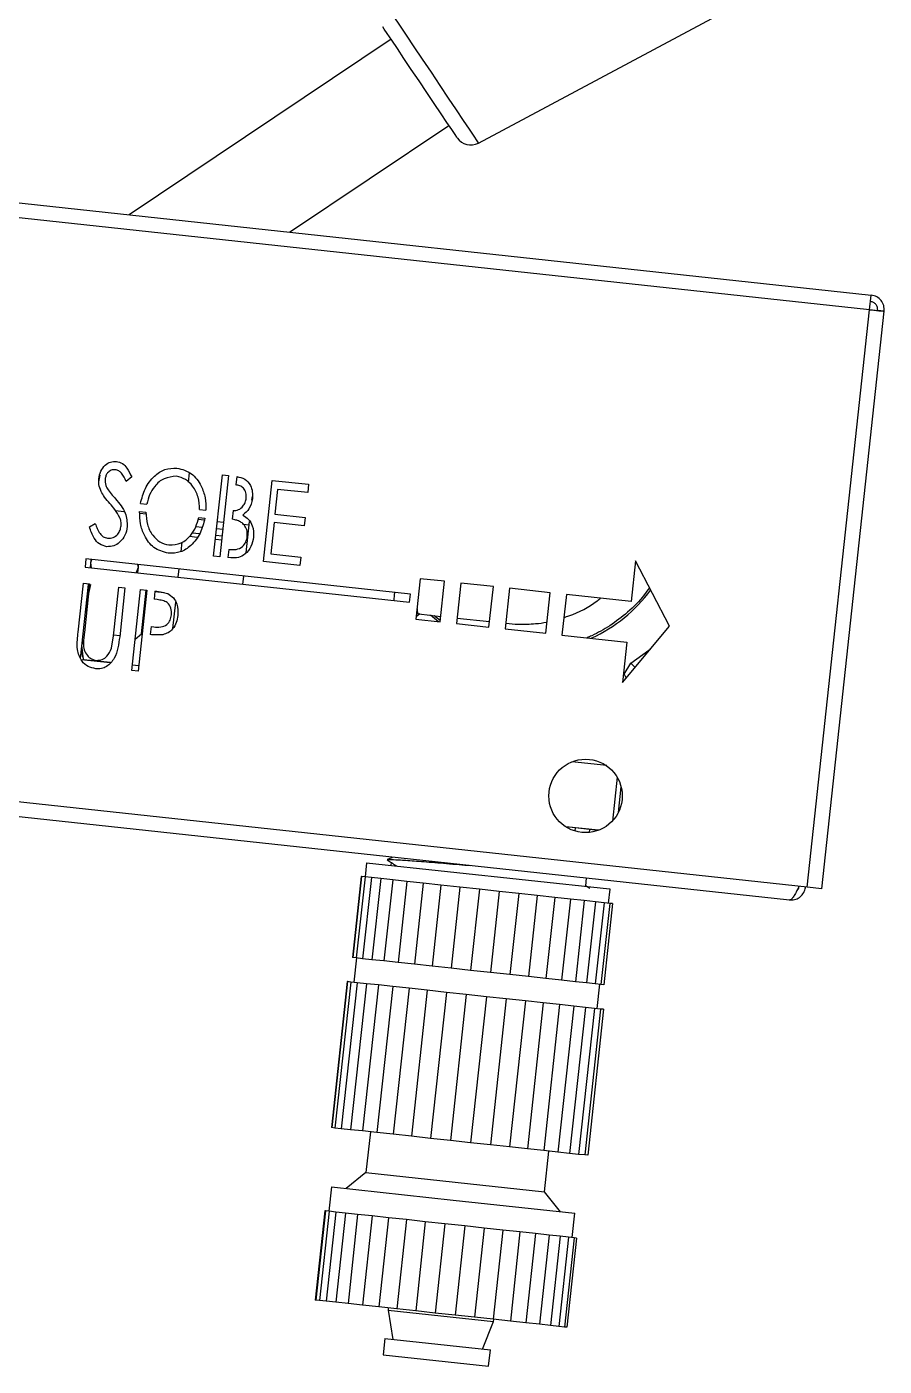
# Model space of a CAD drawing. Extents: x -14.2 to 52.3, y 3.7 to 90.9.
# Drawn here: x 28.6265 to 28.7316, y 38.4194 to 38.5836 of the extents above; entities that cross this region are included whole.
import ezdxf

# ---------------------------------------------------------------- set-up
doc = ezdxf.new("R2010")
doc.units = 0
doc.layers.add('limpo_PINI-PSG-PE-0102-LAZ-R00$0$PA_EQUI', color=1, linetype='Continuous')
doc.layers.add('XR_ARQT', color=7, linetype='Continuous')

# ---------------------------------------------------------------- blocks, each defined once
blk = doc.blocks.new('limpo_PINI-PSG-PE-0102-LAZ-R00$0$EQUIP TRANSF DW')
at = {"linetype": 'Continuous', "lineweight": 25}
for p, q in [((0.331, -0.07253), (0.331, -0.07453)), ((0.3375, -0.07253), (0.331, -0.07253)), ((0.344, -0.07253), (0.3375, -0.07253)), ((0.344, -0.07453), (0.344, -0.07253)), ((0.33196, -0.07453), (0.331, -0.07803)), ((0.3375, -0.07453), (0.331, -0.07453)), ((0.344, -0.07453), (0.3375, -0.07453)), ((0.344, -0.07803), (0.34304, -0.07453)), ((0.32199, -0.0893), (0.32199, -0.0783)), ((0.32199, -0.0783), (0.32229, -0.0783)), ((0.32229, -0.0893), (0.32229, -0.0783)), ((0.32229, -0.0783), (0.32296, -0.0783)), ((0.32296, -0.0893), (0.32296, -0.0783)), ((0.32296, -0.0783), (0.324, -0.0783)), ((0.324, -0.0893), (0.324, -0.0783)), ((0.324, -0.0783), (0.32536, -0.0783)), ((0.32536, -0.0893), (0.32536, -0.0783)), ((0.32536, -0.0783), (0.32703, -0.0783)), ((0.32703, -0.0893), (0.32703, -0.0783)), ((0.32703, -0.0783), (0.32895, -0.0783)), ((0.32895, -0.0893), (0.32895, -0.0783)), ((0.32895, -0.0783), (0.33108, -0.0783)), ((0.331, -0.07803), (0.331, -0.0783)), ((0.3375, -0.07803), (0.331, -0.07803)), ((0.33108, -0.0893), (0.33108, -0.0783)), ((0.33108, -0.0783), (0.33337, -0.0783)), ((0.33337, -0.0893), (0.33337, -0.0783)), ((0.33337, -0.0783), (0.33576, -0.0783)), ((0.33576, -0.0893), (0.33576, -0.0783)), ((0.33576, -0.0783), (0.3382, -0.0783)), ((0.344, -0.07803), (0.3375, -0.07803)), ((0.3382, -0.0893), (0.3382, -0.0783)), ((0.3382, -0.0783), (0.34062, -0.0783)), ((0.34062, -0.0893), (0.34062, -0.0783)), ((0.34062, -0.0783), (0.34296, -0.0783)), ((0.34296, -0.0893), (0.34296, -0.0783)), ((0.34296, -0.0783), (0.34516, -0.0783)), ((0.344, -0.0783), (0.344, -0.07803)), ((0.34516, -0.0893), (0.34516, -0.0783)), ((0.34516, -0.0783), (0.34718, -0.0783)), ((0.34718, -0.0893), (0.34718, -0.0783)), ((0.34718, -0.0783), (0.34896, -0.0783)), ((0.34896, -0.0893), (0.34896, -0.0783)), ((0.34896, -0.0783), (0.35046, -0.0783)), ((0.35046, -0.0893), (0.35046, -0.0783)), ((0.35046, -0.0783), (0.35164, -0.0783)), ((0.35164, -0.0893), (0.35164, -0.0783)), ((0.35164, -0.0783), (0.35247, -0.0783)), ((0.35247, -0.0893), (0.35247, -0.0783)), ((0.35247, -0.0783), (0.35293, -0.0783)), ((0.35293, -0.0893), (0.35293, -0.0783)), ((0.35293, -0.0783), (0.35301, -0.0783)), ((0.35301, -0.0893), (0.35301, -0.0783)), ((0.32199, -0.0893), (0.32229, -0.0893)), ((0.32229, -0.0893), (0.32296, -0.0893)), ((0.3225, -0.0893), (0.3225, -0.0923)), ((0.32296, -0.0893), (0.324, -0.0893)), ((0.324, -0.0893), (0.32536, -0.0893)), ((0.32536, -0.0893), (0.32703, -0.0893)), ((0.32703, -0.0893), (0.32895, -0.0893)), ((0.32895, -0.0893), (0.33108, -0.0893)), ((0.33108, -0.0893), (0.33337, -0.0893)), ((0.33337, -0.0893), (0.33576, -0.0893)), ((0.33576, -0.0893), (0.3382, -0.0893)), ((0.3382, -0.0893), (0.34062, -0.0893)), ((0.34062, -0.0893), (0.34296, -0.0893)), ((0.34296, -0.0893), (0.34516, -0.0893)), ((0.34516, -0.0893), (0.34718, -0.0893)), ((0.34718, -0.0893), (0.34896, -0.0893)), ((0.34896, -0.0893), (0.35046, -0.0893)), ((0.35046, -0.0893), (0.35164, -0.0893)), ((0.35164, -0.0893), (0.35247, -0.0893)), ((0.35247, -0.0893), (0.35293, -0.0893)), ((0.3525, -0.0923), (0.3525, -0.0893)), ((0.35293, -0.0893), (0.35301, -0.0893)), ((0.3375, -0.0923), (0.3225, -0.0923)), ((0.32428, -0.0923), (0.3265, -0.09453)), ((0.3525, -0.0923), (0.3375, -0.0923)), ((0.3485, -0.09453), (0.35072, -0.0923)), ((0.3265, -0.09453), (0.3265, -0.09953)), ((0.3375, -0.09453), (0.3265, -0.09453)), ((0.3485, -0.09453), (0.3375, -0.09453)), ((0.3485, -0.09953), (0.3485, -0.09453)), ((0.32171, -0.11753), (0.32171, -0.09953)), ((0.32171, -0.09953), (0.32208, -0.09953)), ((0.32208, -0.11753), (0.32208, -0.09953)), ((0.32208, -0.09953), (0.32283, -0.09953)), ((0.32283, -0.11753), (0.32283, -0.09953)), ((0.32283, -0.09953), (0.32394, -0.09953)), ((0.32394, -0.11753), (0.32394, -0.09953)), ((0.32394, -0.09953), (0.32538, -0.09953)), ((0.32538, -0.11753), (0.32538, -0.09953)), ((0.32538, -0.09953), (0.32713, -0.09953)), ((0.32713, -0.11753), (0.32713, -0.09953)), ((0.32713, -0.09953), (0.32913, -0.09953)), ((0.32913, -0.11753), (0.32913, -0.09953)), ((0.32913, -0.09953), (0.33133, -0.09953)), ((0.33133, -0.11753), (0.33133, -0.09953)), ((0.33133, -0.09953), (0.33369, -0.09953)), ((0.33369, -0.11753), (0.33369, -0.09953)), ((0.33369, -0.09953), (0.33614, -0.09953)), ((0.33614, -0.11753), (0.33614, -0.09953)), ((0.33614, -0.09953), (0.33862, -0.09953)), ((0.33862, -0.11753), (0.33862, -0.09953)), ((0.33862, -0.09953), (0.34108, -0.09953)), ((0.34108, -0.11753), (0.34108, -0.09953)), ((0.34108, -0.09953), (0.34345, -0.09953)), ((0.34345, -0.11753), (0.34345, -0.09953)), ((0.34345, -0.09953), (0.34567, -0.09953)), ((0.34567, -0.11753), (0.34567, -0.09953)), ((0.34567, -0.09953), (0.34769, -0.09953)), ((0.34769, -0.11753), (0.34769, -0.09953)), ((0.34769, -0.09953), (0.34946, -0.09953)), ((0.34946, -0.11753), (0.34946, -0.09953)), ((0.34946, -0.09953), (0.35094, -0.09953)), ((0.35094, -0.11753), (0.35094, -0.09953)), ((0.35094, -0.09953), (0.35208, -0.09953)), ((0.35208, -0.11753), (0.35208, -0.09953)), ((0.35208, -0.09953), (0.35287, -0.09953)), ((0.35287, -0.11753), (0.35287, -0.09953)), ((0.35287, -0.09953), (0.35327, -0.09953)), ((0.35327, -0.11753), (0.35327, -0.09953)), ((0.35327, -0.09953), (0.35329, -0.09953)), ((0.35329, -0.11753), (0.35329, -0.09953)), ((0.32171, -0.11753), (0.32208, -0.11753)), ((0.32208, -0.11753), (0.32283, -0.11753)), ((0.3225, -0.11753), (0.3225, -0.12053)), ((0.32283, -0.11753), (0.32394, -0.11753)), ((0.32394, -0.11753), (0.32538, -0.11753)), ((0.32538, -0.11753), (0.32713, -0.11753)), ((0.32713, -0.11753), (0.32913, -0.11753)), ((0.32913, -0.11753), (0.33133, -0.11753)), ((0.33133, -0.11753), (0.33369, -0.11753)), ((0.33369, -0.11753), (0.33614, -0.11753)), ((0.33614, -0.11753), (0.33862, -0.11753)), ((0.33862, -0.11753), (0.34108, -0.11753)), ((0.34108, -0.11753), (0.34345, -0.11753)), ((0.34345, -0.11753), (0.34567, -0.11753)), ((0.34567, -0.11753), (0.34769, -0.11753)), ((0.34769, -0.11753), (0.34946, -0.11753)), ((0.34946, -0.11753), (0.35094, -0.11753)), ((0.35094, -0.11753), (0.35208, -0.11753)), ((0.35208, -0.11753), (0.35287, -0.11753)), ((0.3525, -0.12053), (0.3525, -0.11753)), ((0.35287, -0.11753), (0.35327, -0.11753)), ((0.35327, -0.11753), (0.35329, -0.11753)), ((0.32201, -0.13053), (0.32201, -0.12053)), ((0.32201, -0.12053), (0.32234, -0.12053)), ((0.32234, -0.13053), (0.32234, -0.12053)), ((0.32234, -0.12053), (0.32305, -0.12053)), ((0.32305, -0.13053), (0.32305, -0.12053)), ((0.32305, -0.12053), (0.32411, -0.12053)), ((0.32411, -0.13053), (0.32411, -0.12053)), ((0.32411, -0.12053), (0.3255, -0.12053)), ((0.3255, -0.13053), (0.3255, -0.12053)), ((0.3255, -0.12053), (0.32719, -0.12053)), ((0.32719, -0.13053), (0.32719, -0.12053)), ((0.32719, -0.12053), (0.32913, -0.12053)), ((0.32913, -0.13053), (0.32913, -0.12053)), ((0.32913, -0.12053), (0.33127, -0.12053)), ((0.33127, -0.13053), (0.33127, -0.12053)), ((0.33127, -0.12053), (0.33357, -0.12053)), ((0.33357, -0.13053), (0.33357, -0.12053)), ((0.33357, -0.12053), (0.33597, -0.12053)), ((0.33597, -0.13053), (0.33597, -0.12053)), ((0.33597, -0.12053), (0.33841, -0.12053)), ((0.33841, -0.13053), (0.33841, -0.12053)), ((0.33841, -0.12053), (0.34082, -0.12053)), ((0.34082, -0.13053), (0.34082, -0.12053)), ((0.34082, -0.12053), (0.34315, -0.12053)), ((0.34315, -0.13053), (0.34315, -0.12053)), ((0.34315, -0.12053), (0.34534, -0.12053)), ((0.34534, -0.13053), (0.34534, -0.12053)), ((0.34534, -0.12053), (0.34734, -0.12053)), ((0.34734, -0.13053), (0.34734, -0.12053)), ((0.34734, -0.12053), (0.3491, -0.12053)), ((0.3491, -0.13053), (0.3491, -0.12053)), ((0.3491, -0.12053), (0.35057, -0.12053)), ((0.35057, -0.13053), (0.35057, -0.12053)), ((0.35057, -0.12053), (0.35172, -0.12053)), ((0.35172, -0.13053), (0.35172, -0.12053)), ((0.35172, -0.12053), (0.35251, -0.12053)), ((0.35251, -0.13053), (0.35251, -0.12053)), ((0.35251, -0.12053), (0.35294, -0.12053)), ((0.35294, -0.13053), (0.35294, -0.12053)), ((0.35294, -0.12053), (0.35299, -0.12053)), ((0.35299, -0.13053), (0.35299, -0.12053)), ((0.32201, -0.13053), (0.32234, -0.13053)), ((0.32234, -0.13053), (0.32305, -0.13053)), ((0.3225, -0.13053), (0.3225, -0.13228)), ((0.32305, -0.13053), (0.32411, -0.13053)), ((0.32411, -0.13053), (0.3255, -0.13053)), ((0.3255, -0.13053), (0.32719, -0.13053)), ((0.32719, -0.13053), (0.32913, -0.13053)), ((0.32913, -0.13053), (0.33127, -0.13053)), ((0.33127, -0.13053), (0.33357, -0.13053)), ((0.33357, -0.13053), (0.33597, -0.13053)), ((0.33597, -0.13053), (0.33841, -0.13053)), ((0.33841, -0.13053), (0.34082, -0.13053)), ((0.34082, -0.13053), (0.34315, -0.13053)), ((0.34315, -0.13053), (0.34534, -0.13053)), ((0.34534, -0.13053), (0.34734, -0.13053)), ((0.34734, -0.13053), (0.3491, -0.13053)), ((0.3491, -0.13053), (0.35057, -0.13053)), ((0.35057, -0.13053), (0.35172, -0.13053)), ((0.35172, -0.13053), (0.35251, -0.13053)), ((0.3525, -0.13228), (0.3525, -0.13053)), ((0.35251, -0.13053), (0.35294, -0.13053)), ((0.35294, -0.13053), (0.35299, -0.13053)), ((0.32257, -0.13228), (0.3225, -0.13228)), ((0.3525, -0.13228), (0.32257, -0.13228)), ((0.32497, -0.13206), (0.32551, -0.13235)), ((0.3255, -0.13233), (0.3255, -0.1333)), ((0.3495, -0.13263), (0.3495, -0.13228)), ((0.35003, -0.13291), (0.3495, -0.13263)), ((0.3495, -0.13321), (0.35004, -0.13292)), ((0.3005, -0.1333), (0.5289, -0.1333)), ((0.3495, -0.1333), (0.3495, -0.13321)), ((0.2967, -0.1351), (0.2967, -0.2063)), ((0.2967, -0.1351), (0.2985, -0.1351)), ((0.2985, -0.1351), (0.2985, -0.2063)), ((0.2985, -0.1351), (0.3947, -0.1351)), ((0.3947, -0.1351), (0.4347, -0.1351)), ((0.32469, -0.13928), (0.32871, -0.13928)), ((0.32471, -0.13927), (0.3258, -0.13927)), ((0.3258, -0.13927), (0.3258, -0.13889)), ((0.3258, -0.13927), (0.32756, -0.13927)), ((0.32756, -0.13927), (0.32756, -0.13889)), ((0.32756, -0.13927), (0.32869, -0.13927)), ((0.32311, -0.14602), (0.32311, -0.14059)), ((0.32249, -0.14173), (0.32249, -0.14488)), ((0.3245, -0.14728), (0.32881, -0.14728)), ((0.38288, -0.1526), (0.38365, -0.1526)), ((0.38288, -0.1626), (0.38288, -0.1526)), ((0.38365, -0.1526), (0.38365, -0.1626)), ((0.38365, -0.1533), (0.38288, -0.1533)), ((0.38967, -0.15333), (0.38637, -0.15333)), ((0.38995, -0.1533), (0.38639, -0.1533)), ((0.39005, -0.15424), (0.38967, -0.15333)), ((0.38967, -0.15333), (0.39005, -0.15503)), ((0.39005, -0.15339), (0.39005, -0.16253)), ((0.38642, -0.15506), (0.38634, -0.15661)), ((0.39005, -0.15503), (0.38992, -0.15564)), ((0.3237, -0.1576), (0.3187, -0.1651)), ((0.3237, -0.1626), (0.3237, -0.1576)), ((0.38188, -0.15823), (0.38188, -0.15722)), ((0.38365, -0.15649), (0.38295, -0.15719)), ((0.38295, -0.15719), (0.38295, -0.1626)), ((0.38557, -0.1626), (0.38557, -0.15656)), ((0.38634, -0.15673), (0.38557, -0.15673)), ((0.38634, -0.15661), (0.38634, -0.1626)), ((0.38993, -0.1626), (0.38993, -0.15661)), ((0.3907, -0.15656), (0.3907, -0.1626)), ((0.32361, -0.15865), (0.32295, -0.16007)), ((0.3237, -0.15864), (0.32361, -0.15865)), ((0.32367, -0.15764), (0.3237, -0.15764)), ((0.3792, -0.15827), (0.3792, -0.16151)), ((0.38188, -0.15823), (0.38154, -0.15822)), ((0.38993, -0.15907), (0.39005, -0.16014)), ((0.39005, -0.16014), (0.38979, -0.16253)), ((0.38188, -0.16253), (0.38074, -0.16253)), ((0.38148, -0.16158), (0.38188, -0.16158)), ((0.38188, -0.1626), (0.38188, -0.16158)), ((0.38295, -0.16253), (0.38288, -0.16253)), ((0.3317, -0.1626), (0.3237, -0.1626)), ((0.3317, -0.1676), (0.3317, -0.1626)), ((0.3337, -0.1626), (0.3337, -0.1676)), ((0.3387, -0.1626), (0.3337, -0.1626)), ((0.3387, -0.16328), (0.33863, -0.16328)), ((0.3387, -0.1676), (0.3387, -0.1626)), ((0.3407, -0.1626), (0.3407, -0.1676)), ((0.3447, -0.1626), (0.3407, -0.1626)), ((0.3447, -0.16328), (0.3407, -0.16328)), ((0.3447, -0.1676), (0.3447, -0.1626)), ((0.3467, -0.1626), (0.3467, -0.1676)), ((0.3497, -0.1626), (0.3467, -0.1626)), ((0.34942, -0.16328), (0.3467, -0.16328)), ((0.34692, -0.1626), (0.34797, -0.16328)), ((0.3497, -0.16293), (0.34929, -0.16336)), ((0.3497, -0.1676), (0.3497, -0.1626)), ((0.38365, -0.1626), (0.38288, -0.1626)), ((0.38634, -0.1626), (0.38557, -0.1626)), ((0.3907, -0.1626), (0.38993, -0.1626)), ((0.3187, -0.1651), (0.3237, -0.1726)), ((0.3507, -0.1646), (0.3507, -0.1656)), ((0.3907, -0.1646), (0.3507, -0.1646)), ((0.3507, -0.1656), (0.3907, -0.1656)), ((0.37125, -0.1646), (0.37125, -0.16553)), ((0.37925, -0.1656), (0.37925, -0.1646)), ((0.38425, -0.16525), (0.38439, -0.1646)), ((0.38425, -0.16525), (0.38425, -0.1646)), ((0.38433, -0.1656), (0.38425, -0.16525)), ((0.38425, -0.1656), (0.38425, -0.16525)), ((0.38991, -0.1646), (0.39005, -0.16525)), ((0.39005, -0.16525), (0.38997, -0.1656)), ((0.39005, -0.1646), (0.39005, -0.1656)), ((0.3907, -0.1656), (0.3907, -0.1646)), ((0.3237, -0.1726), (0.3237, -0.1676)), ((0.3237, -0.1676), (0.3317, -0.1676)), ((0.3337, -0.1676), (0.3387, -0.1676)), ((0.3407, -0.1676), (0.3447, -0.1676)), ((0.3467, -0.1676), (0.3497, -0.1676)), ((0.36455, -0.16865), (0.36455, -0.16763)), ((0.36455, -0.16763), (0.36903, -0.16763)), ((0.36826, -0.16865), (0.36455, -0.16865)), ((0.36826, -0.1725), (0.36826, -0.16865)), ((0.36903, -0.16763), (0.36903, -0.17763)), ((0.37125, -0.16846), (0.37125, -0.17233)), ((0.37307, -0.16763), (0.37342, -0.16763)), ((0.37342, -0.16865), (0.37342, -0.16763)), ((0.37442, -0.16763), (0.37519, -0.16763)), ((0.37442, -0.17763), (0.37442, -0.16763)), ((0.37519, -0.16763), (0.37519, -0.17763)), ((0.37925, -0.16889), (0.37925, -0.16774)), ((0.37149, -0.16973), (0.37125, -0.16973)), ((0.37519, -0.16973), (0.37442, -0.16973)), ((0.37442, -0.17015), (0.37519, -0.17015)), ((0.3772, -0.17015), (0.37812, -0.17015)), ((0.3784, -0.16973), (0.37746, -0.16973)), ((0.3907, -0.16956), (0.39004, -0.17006)), ((0.37143, -0.17102), (0.37125, -0.17102)), ((0.37125, -0.17187), (0.37196, -0.17187)), ((0.37342, -0.17343), (0.37342, -0.17236)), ((0.37519, -0.17102), (0.37442, -0.17102)), ((0.37442, -0.17187), (0.37519, -0.17187)), ((0.37751, -0.17213), (0.37674, -0.17213)), ((0.3768, -0.17187), (0.37756, -0.17187)), ((0.37773, -0.17102), (0.37698, -0.17102)), ((0.38475, -0.1719), (0.38397, -0.1719)), ((0.38479, -0.17208), (0.38401, -0.17209)), ((0.38776, -0.1719), (0.3867, -0.1719)), ((0.36455, -0.1725), (0.36826, -0.1725)), ((0.36455, -0.17353), (0.36455, -0.1725)), ((0.36826, -0.17353), (0.36455, -0.17353)), ((0.36826, -0.1766), (0.36826, -0.17353)), ((0.37751, -0.17313), (0.37674, -0.17313)), ((0.38479, -0.17308), (0.38401, -0.17309)), ((0.37125, -0.17494), (0.37125, -0.17542)), ((0.38621, -0.17619), (0.38684, -0.17558)), ((0.39017, -0.17518), (0.39007, -0.17601)), ((0.36455, -0.1766), (0.36826, -0.1766)), ((0.36455, -0.17763), (0.36455, -0.1766)), ((0.37342, -0.17762), (0.37342, -0.1766)), ((0.37925, -0.17745), (0.37925, -0.17631)), ((0.36903, -0.17763), (0.36455, -0.17763)), ((0.37519, -0.17763), (0.37442, -0.17763)), ((0.2967, -0.2063), (0.2975, -0.2063)), ((0.2967, -0.2063), (0.2967, -0.2063)), ((0.2985, -0.2063), (0.5309, -0.2063)), ((0.2985, -0.2063), (0.2985, -0.2081)), ((0.5309, -0.2081), (0.2985, -0.2081)), ((0.37022, -0.2081), (0.3522, -0.22322)), ((0.36036, -0.23295), (0.38998, -0.2081)), ((0.34836, -0.22145), (0.31249, -0.24591))]:
    blk.add_line(p, q, dxfattribs=at)
at = {"linetype": 'Continuous', "lineweight": 25, "flags": 128}
for points in [[(0.32361, -0.15865), (0.3235, -0.15849), (0.32339, -0.15833), (0.3233, -0.1582)], [(0.32295, -0.16007), (0.3209, -0.16189), (0.32072, -0.16207)], [(0.36145, -0.23705), (0.36144, -0.23704), (0.3613, -0.23687), (0.36092, -0.23642), (0.36033, -0.23571), (0.35954, -0.23477), (0.35858, -0.23363), (0.35749, -0.23233), (0.3563, -0.23092), (0.35507, -0.22945), (0.35383, -0.22797), (0.35263, -0.22653), (0.35151, -0.2252), (0.35051, -0.22401), (0.34967, -0.22301), (0.34902, -0.22224), (0.34859, -0.22172), (0.34838, -0.22147), (0.34836, -0.22145)], [(0.35102, -0.22182), (0.35106, -0.22187), (0.35132, -0.22217), (0.35179, -0.22274), (0.35246, -0.22353), (0.3533, -0.22453), (0.35426, -0.22568), (0.35532, -0.22694), (0.35642, -0.22825), (0.35751, -0.22955), (0.35855, -0.23079), (0.35948, -0.2319), (0.36028, -0.23286), (0.36091, -0.2336), (0.36133, -0.2341), (0.36153, -0.23434), (0.36155, -0.23436)]]:
    blk.add_lwpolyline(points, dxfattribs=at)
at = {"linetype": 'Continuous', "lineweight": 25}
blk.add_circle((0.3267, -0.1433), 0.0045, dxfattribs=at)
for centre, radius, start, end in [((0.3375, -0.17853), 0.0185, 120.6059, 149.9905), ((0.34949, -0.2231), 0.002, 40, 124.2894)]:
    blk.add_arc(centre, radius, start, end, dxfattribs=at)
for points, knots in [([(0.34998, -0.13292), (0.34994, -0.13294), (0.34986, -0.13298), (0.34871, -0.13305), (0.34682, -0.13313), (0.34426, -0.1332), (0.34184, -0.13326), (0.34029, -0.13329), (0.33982, -0.1333)], [0, 0, 0, 0, 0.155592, 0.347155, 0.536419, 0.727193, 0.917968, 1, 1, 1, 1]), ([(0.34949, -0.13262), (0.34939, -0.13257), (0.34918, -0.13246), (0.34896, -0.13234), (0.34883, -0.13228)], [0, 0, 0, 0, 0.434506, 1, 1, 1, 1]), ([(0.3005, -0.1333), (0.30029, -0.13333), (0.29986, -0.13337), (0.29929, -0.13372), (0.29889, -0.13422), (0.29872, -0.13472), (0.2987, -0.13502), (0.2987, -0.1351)], [0, 0, 0, 0, 0.227582, 0.455228, 0.682872, 0.910505, 1, 1, 1, 1]), ([(0.29972, -0.13451), (0.29967, -0.13457), (0.29953, -0.13474), (0.29951, -0.13496), (0.2995, -0.1351)], [0, 0, 0, 0, 0.351948, 1, 1, 1, 1]), ([(0.29951, -0.1351), (0.29958, -0.13489), (0.29973, -0.13446), (0.29996, -0.1339), (0.30019, -0.13349), (0.30037, -0.13332), (0.30047, -0.13331), (0.3005, -0.1333)], [0, 0, 0, 0, 0.227584, 0.45523, 0.682879, 0.910503, 1, 1, 1, 1]), ([(0.38557, -0.15656), (0.38558, -0.15611), (0.3856, -0.15519), (0.38586, -0.15383), (0.38656, -0.15287), (0.38737, -0.1524), (0.38783, -0.15236), (0.38806, -0.15235)], [0, 0, 0, 0, 0.250932, 0.501027, 0.750068, 0.874982, 1, 1, 1, 1]), ([(0.38806, -0.15235), (0.38839, -0.15238), (0.38905, -0.15245), (0.39006, -0.15316), (0.39037, -0.15396), (0.39056, -0.15446)], [0, 0, 0, 0, 0.280746, 0.561343, 1, 1, 1, 1]), ([(0.3881, -0.15337), (0.38786, -0.15341), (0.38738, -0.15349), (0.38672, -0.1541), (0.38653, -0.15469), (0.38642, -0.15506)], [0, 0, 0, 0, 0.2796136, 0.5600259, 1, 1, 1, 1]), ([(0.3899, -0.15528), (0.38986, -0.15501), (0.38978, -0.15447), (0.38933, -0.15384), (0.38873, -0.15346), (0.38831, -0.1534), (0.3881, -0.15337)], [0, 0, 0, 0, 0.28075, 0.559644, 0.780155, 1, 1, 1, 1]), ([(0.38993, -0.15661), (0.38993, -0.15636), (0.38993, -0.15592), (0.38991, -0.15548), (0.3899, -0.15528)], [0, 0, 0, 0, 0.560075, 1, 1, 1, 1]), ([(0.39056, -0.15446), (0.39061, -0.15485), (0.3907, -0.15555), (0.3907, -0.15625), (0.3907, -0.15656)], [0, 0, 0, 0, 0.559689, 1, 1, 1, 1]), ([(0.37878, -0.15992), (0.37879, -0.15962), (0.37882, -0.15902), (0.37915, -0.15824), (0.37968, -0.15765), (0.38012, -0.15747), (0.38033, -0.15738)], [0, 0, 0, 0, 0.2805214, 0.5601727, 0.7800384, 1, 1, 1, 1]), ([(0.38033, -0.15738), (0.38062, -0.15733), (0.38113, -0.15724), (0.38165, -0.15723), (0.38188, -0.15722)], [0, 0, 0, 0, 0.5595774, 1, 1, 1, 1]), ([(0.38154, -0.15822), (0.38126, -0.15822), (0.3807, -0.15823), (0.37996, -0.15859), (0.37961, -0.15926), (0.37957, -0.1597), (0.37955, -0.15992)], [0, 0, 0, 0, 0.281664, 0.558752, 0.7792, 1, 1, 1, 1]), ([(0.32295, -0.16007), (0.32295, -0.16007), (0.32288, -0.16002), (0.32272, -0.1599), (0.32252, -0.15973), (0.32241, -0.15965), (0.32236, -0.15961)], [0, 0, 0, 0, 0.0112368, 0.301529, 0.7077629, 1, 1, 1, 1]), ([(0.38029, -0.16245), (0.38003, -0.16232), (0.37949, -0.16206), (0.37888, -0.16115), (0.37882, -0.16039), (0.37878, -0.15992)], [0, 0, 0, 0, 0.279521, 0.5600558, 1, 1, 1, 1]), ([(0.37955, -0.15992), (0.37958, -0.16019), (0.37964, -0.16073), (0.38014, -0.16139), (0.38084, -0.16156), (0.38127, -0.16157), (0.38148, -0.16158)], [0, 0, 0, 0, 0.280155, 0.558473, 0.778533, 1, 1, 1, 1]), ([(0.38188, -0.1626), (0.38158, -0.1626), (0.38105, -0.1626), (0.38052, -0.1625), (0.38029, -0.16245)], [0, 0, 0, 0, 0.560454, 1, 1, 1, 1]), ([(0.32165, -0.16952), (0.32183, -0.16921), (0.32249, -0.16803), (0.32391, -0.16625), (0.3256, -0.16464), (0.327, -0.16359), (0.32787, -0.163), (0.32842, -0.1627), (0.3286, -0.1626)], [0, 0, 0, 0, 0.109933, 0.407927, 0.683235, 0.812461, 0.936001, 1, 1, 1, 1]), ([(0.33867, -0.1633), (0.33817, -0.1633), (0.33696, -0.1633), (0.33531, -0.16358), (0.33415, -0.16383), (0.33371, -0.16399), (0.3337, -0.16399)], [0, 0, 0, 0, 0.296916, 0.720124, 0.994764, 1, 1, 1, 1]), ([(0.3467, -0.16277), (0.34698, -0.16293), (0.34726, -0.16308), (0.3475, -0.16326), (0.34751, -0.16327)], [0, 0, 0, 0, 0.973156, 1, 1, 1, 1]), ([(0.3497, -0.16387), (0.34969, -0.16379), (0.34964, -0.1635), (0.34956, -0.16331), (0.34947, -0.1633), (0.34943, -0.1633)], [0, 0, 0, 0, 0.205437, 0.678417, 1, 1, 1, 1]), ([(0.3317, -0.16476), (0.3315, -0.16485), (0.3301, -0.16546), (0.32865, -0.16644), (0.3276, -0.16748), (0.32747, -0.1676)], [0, 0, 0, 0, 0.129671, 0.895175, 1, 1, 1, 1]), ([(0.35262, -0.1646), (0.35263, -0.16491), (0.35263, -0.16522), (0.35264, -0.16559), (0.35264, -0.1656)], [0, 0, 0, 0, 0.969256, 1, 1, 1, 1]), ([(0.37674, -0.17213), (0.37683, -0.1715), (0.37701, -0.17022), (0.37796, -0.16868), (0.37924, -0.16757), (0.38025, -0.16744), (0.38075, -0.16737)], [0, 0, 0, 0, 0.280534, 0.560715, 0.78062, 1, 1, 1, 1]), ([(0.38075, -0.16737), (0.38139, -0.16748), (0.38267, -0.16769), (0.38388, -0.16911), (0.3846, -0.17059), (0.38472, -0.17158), (0.38479, -0.17208)], [0, 0, 0, 0, 0.278181, 0.558098, 0.778966, 1, 1, 1, 1]), ([(0.38609, -0.17008), (0.38612, -0.16971), (0.38618, -0.16898), (0.38673, -0.16811), (0.38746, -0.16748), (0.38803, -0.16741), (0.38832, -0.16737)], [0, 0, 0, 0, 0.2803585, 0.5605125, 0.7804713, 1, 1, 1, 1]), ([(0.38832, -0.16737), (0.38864, -0.16742), (0.38929, -0.16752), (0.39015, -0.16835), (0.39049, -0.1691), (0.3907, -0.16956)], [0, 0, 0, 0, 0.278768, 0.558646, 1, 1, 1, 1]), ([(0.37057, -0.17047), (0.37061, -0.17007), (0.37067, -0.16928), (0.37127, -0.16831), (0.37213, -0.16771), (0.37276, -0.16765), (0.37307, -0.16763)], [0, 0, 0, 0, 0.280344, 0.560116, 0.77982, 1, 1, 1, 1]), ([(0.37342, -0.16865), (0.37312, -0.16866), (0.37253, -0.16866), (0.37179, -0.1691), (0.37141, -0.16978), (0.37136, -0.17024), (0.37134, -0.17047)], [0, 0, 0, 0, 0.281398, 0.558907, 0.77938, 1, 1, 1, 1]), ([(0.38078, -0.1684), (0.38027, -0.16848), (0.37926, -0.16866), (0.37825, -0.16975), (0.37769, -0.17094), (0.37757, -0.17173), (0.37751, -0.17213)], [0, 0, 0, 0, 0.278339, 0.55804, 0.778935, 1, 1, 1, 1]), ([(0.38401, -0.17209), (0.38393, -0.17159), (0.38377, -0.17059), (0.38299, -0.1694), (0.38197, -0.16855), (0.38118, -0.16845), (0.38078, -0.1684)], [0, 0, 0, 0, 0.2804869, 0.5606216, 0.7805701, 1, 1, 1, 1]), ([(0.38836, -0.1684), (0.38812, -0.16843), (0.38765, -0.16851), (0.38716, -0.16898), (0.3869, -0.16954), (0.38687, -0.16991), (0.38685, -0.17009)], [0, 0, 0, 0, 0.278954, 0.558506, 0.779234, 1, 1, 1, 1]), ([(0.39004, -0.17006), (0.38984, -0.16964), (0.38955, -0.16906), (0.38891, -0.16849), (0.38854, -0.16843), (0.38836, -0.1684)], [0, 0, 0, 0, 0.560363, 0.780763, 1, 1, 1, 1]), ([(0.37217, -0.17302), (0.3719, -0.17289), (0.37136, -0.17261), (0.37071, -0.17171), (0.37062, -0.17094), (0.37057, -0.17047)], [0, 0, 0, 0, 0.2807512, 0.5608263, 1, 1, 1, 1]), ([(0.37134, -0.17047), (0.37136, -0.17069), (0.37139, -0.17113), (0.37171, -0.17168), (0.37213, -0.17207), (0.37245, -0.17219), (0.37262, -0.17225)], [0, 0, 0, 0, 0.279995, 0.559797, 0.779823, 1, 1, 1, 1]), ([(0.38789, -0.1733), (0.38736, -0.1728), (0.38641, -0.17191), (0.38618, -0.17064), (0.38609, -0.17008)], [0, 0, 0, 0, 0.561536, 1, 1, 1, 1]), ([(0.38685, -0.17009), (0.38687, -0.17029), (0.3869, -0.17063), (0.38706, -0.17094), (0.38713, -0.17107)], [0, 0, 0, 0, 0.559461, 1, 1, 1, 1]), ([(0.37262, -0.17225), (0.37276, -0.17228), (0.37303, -0.17234), (0.3733, -0.17235), (0.37342, -0.17236)], [0, 0, 0, 0, 0.559695, 1, 1, 1, 1]), ([(0.38713, -0.17107), (0.38736, -0.1714), (0.38777, -0.17197), (0.38828, -0.17246), (0.38851, -0.17267)], [0, 0, 0, 0, 0.55955, 1, 1, 1, 1]), ([(0.37121, -0.17515), (0.37125, -0.17469), (0.37133, -0.17386), (0.37191, -0.17328), (0.37217, -0.17302)], [0, 0, 0, 0, 0.560271, 1, 1, 1, 1]), ([(0.37342, -0.17343), (0.37319, -0.17347), (0.37272, -0.17355), (0.37226, -0.17404), (0.37202, -0.17459), (0.37199, -0.17495), (0.37198, -0.17513)], [0, 0, 0, 0, 0.279781, 0.558615, 0.779236, 1, 1, 1, 1]), ([(0.38081, -0.17788), (0.38017, -0.17778), (0.37887, -0.17757), (0.37764, -0.17614), (0.37692, -0.17465), (0.3768, -0.17364), (0.37674, -0.17313)], [0, 0, 0, 0, 0.278281, 0.558082, 0.778933, 1, 1, 1, 1]), ([(0.37751, -0.17313), (0.3776, -0.17363), (0.37776, -0.17464), (0.37854, -0.17585), (0.37959, -0.17669), (0.38038, -0.1768), (0.38078, -0.17686)], [0, 0, 0, 0, 0.280536, 0.560446, 0.780654, 1, 1, 1, 1]), ([(0.38078, -0.17686), (0.38128, -0.17676), (0.3823, -0.17656), (0.38328, -0.17546), (0.38385, -0.17428), (0.38396, -0.17349), (0.38401, -0.17309)], [0, 0, 0, 0, 0.278057, 0.55797, 0.778899, 1, 1, 1, 1]), ([(0.38479, -0.17308), (0.38469, -0.17372), (0.38451, -0.17499), (0.3836, -0.17655), (0.38232, -0.17766), (0.38132, -0.17781), (0.38081, -0.17788)], [0, 0, 0, 0, 0.280668, 0.560817, 0.78079, 1, 1, 1, 1]), ([(0.38892, -0.1743), (0.38873, -0.17411), (0.38839, -0.17377), (0.38804, -0.17345), (0.38789, -0.1733)], [0, 0, 0, 0, 0.5599, 1, 1, 1, 1]), ([(0.38851, -0.17267), (0.38876, -0.1729), (0.38922, -0.17332), (0.38959, -0.17381), (0.38976, -0.17403)], [0, 0, 0, 0, 0.560366, 1, 1, 1, 1]), ([(0.38976, -0.17403), (0.3899, -0.1743), (0.39014, -0.17478), (0.39017, -0.17531), (0.39019, -0.17555)], [0, 0, 0, 0, 0.559654, 1, 1, 1, 1]), ([(0.37342, -0.17762), (0.37306, -0.17759), (0.37236, -0.17752), (0.37162, -0.17681), (0.37127, -0.17597), (0.37123, -0.17542), (0.37121, -0.17515)], [0, 0, 0, 0, 0.280176, 0.55842, 0.779135, 1, 1, 1, 1]), ([(0.37198, -0.17513), (0.372, -0.17535), (0.37203, -0.17579), (0.37239, -0.17632), (0.37291, -0.17656), (0.37325, -0.17659), (0.37342, -0.1766)], [0, 0, 0, 0, 0.280434, 0.55909, 0.779056, 1, 1, 1, 1]), ([(0.38684, -0.17558), (0.38704, -0.17591), (0.3873, -0.17637), (0.38786, -0.1768), (0.38816, -0.17684), (0.38831, -0.17686)], [0, 0, 0, 0, 0.560658, 0.78051, 1, 1, 1, 1]), ([(0.39019, -0.17555), (0.39016, -0.17586), (0.39011, -0.17649), (0.38967, -0.17727), (0.38902, -0.17779), (0.38852, -0.17785), (0.38828, -0.17788)], [0, 0, 0, 0, 0.280527, 0.56031, 0.780424, 1, 1, 1, 1]), ([(0.38831, -0.17686), (0.38849, -0.17684), (0.38884, -0.17679), (0.3892, -0.17642), (0.38939, -0.17601), (0.38941, -0.17573), (0.38942, -0.17559)], [0, 0, 0, 0, 0.27896, 0.558482, 0.779087, 1, 1, 1, 1]), ([(0.38942, -0.17559), (0.38939, -0.17533), (0.38933, -0.17485), (0.38904, -0.17447), (0.38892, -0.1743)], [0, 0, 0, 0, 0.558889, 1, 1, 1, 1]), ([(0.38828, -0.17788), (0.38802, -0.17785), (0.38749, -0.17777), (0.38676, -0.17712), (0.38642, -0.17655), (0.38621, -0.17619)], [0, 0, 0, 0, 0.278873, 0.558678, 1, 1, 1, 1]), ([(0.2985, -0.2063), (0.29826, -0.2063), (0.29779, -0.2063), (0.2972, -0.2063), (0.29678, -0.2063), (0.29673, -0.2063), (0.2967, -0.2063)], [0, 0, 0, 0, 0.249995, 0.499997, 0.750013, 1, 1, 1, 1]), ([(0.2967, -0.2063), (0.29673, -0.20654), (0.29678, -0.20701), (0.2972, -0.20761), (0.29779, -0.20802), (0.29826, -0.20808), (0.2985, -0.2081)], [0, 0, 0, 0, 0.249998, 0.5, 0.750004, 1, 1, 1, 1]), ([(0.2975, -0.2063), (0.29752, -0.20643), (0.29755, -0.2067), (0.29778, -0.20703), (0.29811, -0.20726), (0.29837, -0.20729), (0.2985, -0.2073)], [0, 0, 0, 0, 0.250002, 0.499994, 0.749996, 1, 1, 1, 1])]:
    blk.add_open_spline(points, degree=3, knots=knots, dxfattribs=at)
blk = doc.blocks.new('limpo_PINI-PSG-PE-0102-LAZ-R00')
at = {"layer": 'limpo_PINI-PSG-PE-0102-LAZ-R00$0$PA_EQUI', "rotation": 173.8297352049988}
blk.add_blockref('limpo_PINI-PSG-PE-0102-LAZ-R00$0$EQUIP TRANSF DW', (29.04616, 38.29472, 0), dxfattribs=at)

msp = doc.modelspace()

# ---------------------------------------------------------------- block references
at = {"layer": 'XR_ARQT'}
msp.add_blockref('limpo_PINI-PSG-PE-0102-LAZ-R00', (-0.04177, 0.01702), dxfattribs=at)

doc.saveas('drawing.dxf')
